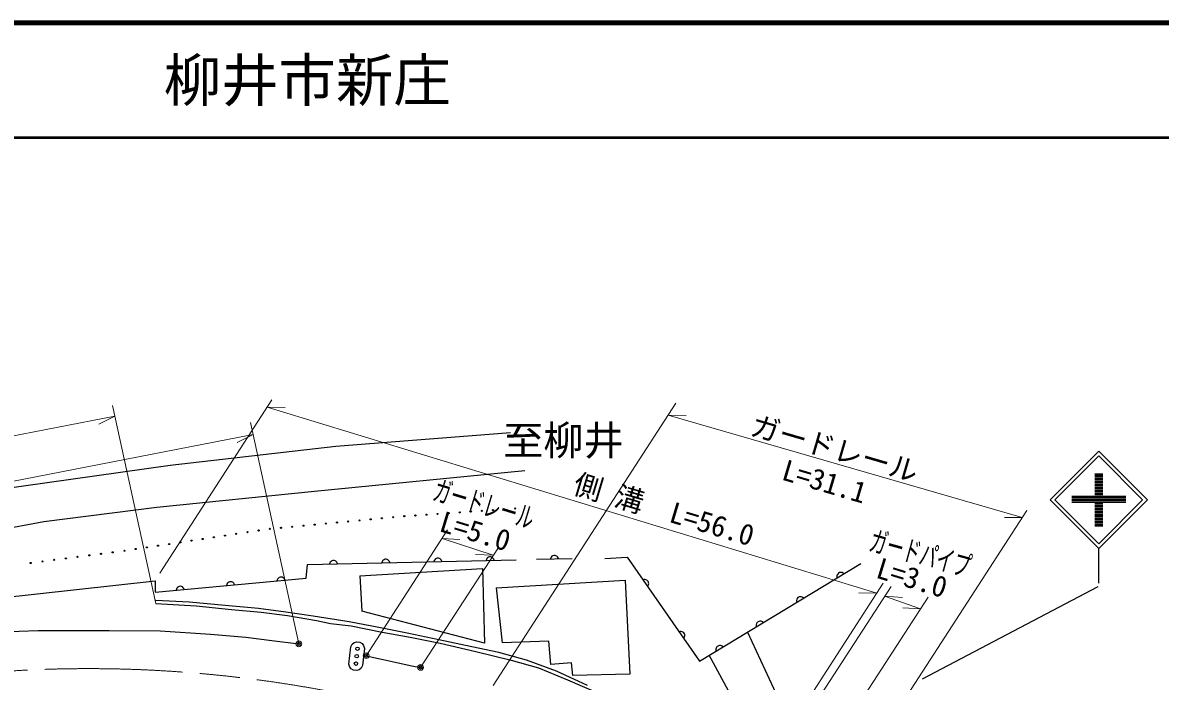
# Model space of a CAD drawing. Units: millimetres, scale not verified. Extents: x 40000 to 680000, y 20000 to 380000.
# Drawn here: x 392762 to 491775, y 322684 to 380000 of the extents above; entities that cross this region are included whole.
import ezdxf
from ezdxf.enums import TextEntityAlignment as Align

# ---------------------------------------------------------------- set-up
doc = ezdxf.new("R2010")
doc.units = ezdxf.units.MM
doc.header["$LTSCALE"] = 1000
doc.linetypes.add('CHAIN', pattern=[18.5, 12, -1.5, 3.5, -1.5])
for name, color, linetype, lineweight in [('M-BGD', 7, 'Continuous', 25), ('M-BMK', 2, 'CHAIN', 13), ('M-STR-HTXT', 7, 'Continuous', 13), ('M-STR-STRC', 7, 'Continuous', 25), ('M-TTL', 2, 'Continuous', 140), ('M-TTL-LINE', 7, 'Continuous', 50)]:
    doc.layers.add(name, color=color, linetype=linetype, lineweight=lineweight)
doc.layers.add('M-BMK-HTXT', color=7, linetype='Continuous')
doc.layers.add('M-TTL-TXT', color=7, linetype='Continuous')
doc.styles.add('ＭＳ ゴシック', font='')
doc.styles.get('ＭＳ ゴシック').set_extended_font_data('MS Gothic')

msp = doc.modelspace()

# ---------------------------------------------------------------- linework, layer by layer
at = {"layer": 'M-BGD'}
for p, q in [((420013, 343154), (435228, 344330)), ((405591, 341490), (420013, 343154)), ((389921, 339271), (405591, 341490)), ((436476, 341002), (418172, 339199)), ((418172, 339199), (404443, 337812)), ((404443, 337812), (394598, 336564)), ((394598, 336564), (381147, 334068)), ((417432, 331657), (417545, 332850)), ((417545, 332850), (435716, 333259)), ((419493, 332977), (419467, 332893)), ((419533, 333048), (419493, 332977)), ((419602, 333120), (419533, 333048)), ((419671, 333164), (419602, 333120)), ((419754, 333193), (419671, 333164)), ((419866, 333196), (419754, 333193)), ((419951, 333170), (419866, 333196)), ((420021, 333129), (419951, 333170)), ((420093, 333061), (420021, 333129)), ((420137, 332992), (420093, 333061)), ((420166, 332909), (420137, 332992)), ((424035, 333080), (424009, 332995)), ((424076, 333151), (424035, 333080)), ((424144, 333222), (424076, 333151)), ((424213, 333266), (424144, 333222)), ((424297, 333296), (424213, 333266)), ((424409, 333298), (424297, 333296)), ((424493, 333272), (424409, 333298)), ((424564, 333232), (424493, 333272)), ((424636, 333163), (424564, 333232)), ((424679, 333094), (424636, 333163)), ((424709, 333011), (424679, 333094)), ((428578, 333182), (428552, 333098)), ((428618, 333253), (428578, 333182)), ((428687, 333325), (428618, 333253)), ((428756, 333368), (428687, 333325)), ((428839, 333398), (428756, 333368)), ((428951, 333401), (428839, 333398)), ((429036, 333375), (428951, 333401)), ((429107, 333334), (429036, 333375)), ((429178, 333266), (429107, 333334)), ((429222, 333197), (429178, 333266)), ((429252, 333113), (429222, 333197)), ((433121, 333285), (433094, 333200)), ((433161, 333356), (433121, 333285)), ((433229, 333427), (433161, 333356)), ((433298, 333471), (433229, 333427)), ((433382, 333501), (433298, 333471)), ((433494, 333503), (433382, 333501)), ((433578, 333477), (433494, 333503)), ((433649, 333437), (433578, 333477)), ((433721, 333368), (433649, 333437)), ((433764, 333299), (433721, 333368)), ((433794, 333216), (433764, 333299)), ((437476, 333316), (440600, 333373)), ((438715, 333423), (438688, 333338)), ((438756, 333493), (438715, 333423)), ((438824, 333565), (438756, 333493)), ((438894, 333608), (438824, 333565)), ((438977, 333637), (438894, 333608)), ((439089, 333639), (438977, 333637)), ((439174, 333613), (439089, 333639)), ((439244, 333572), (439174, 333613)), ((439316, 333503), (439244, 333572)), ((439359, 333434), (439316, 333503)), ((439388, 333351), (439359, 333434)), ((443440, 333373), (445372, 333486)), ((445372, 333486), (451663, 324428)), ((451663, 324428), (465711, 332926)), ((415076, 331707), (415010, 331659)), ((415157, 331743), (415076, 331707)), ((415269, 331753), (415157, 331743)), ((415355, 331733), (415269, 331753)), ((415429, 331698), (415355, 331733)), ((415505, 331634), (415429, 331698)), ((422096, 331859), (432774, 332484)), ((422096, 331859), (422266, 328792)), ((432774, 332484), (432945, 326009)), ((463659, 331946), (463636, 331850)), ((463636, 331850), (463636, 331769)), ((463636, 331769), (463655, 331682)), ((463697, 332019), (463659, 331946)), ((463755, 332086), (463697, 332019)), ((463851, 332144), (463755, 332086)), ((463937, 332163), (463851, 332144)), ((464019, 332164), (463937, 332163)), ((464115, 332140), (464019, 332164)), ((464187, 332102), (464115, 332140)), ((464254, 332045), (464187, 332102)), ((383776, 329182), (404282, 331414)), ((404282, 330448), (417432, 331657)), ((404282, 331414), (404282, 330448)), ((406145, 330704), (406125, 330617)), ((406181, 330777), (406145, 330704)), ((406244, 330853), (406181, 330777)), ((406310, 330902), (406244, 330853)), ((406391, 330937), (406310, 330902)), ((406502, 330947), (406391, 330937)), ((406589, 330927), (406502, 330947)), ((406662, 330892), (406589, 330927)), ((406738, 330828), (406662, 330892)), ((406787, 330763), (406738, 330828)), ((406822, 330682), (406787, 330763)), ((410528, 331107), (410508, 331020)), ((410564, 331180), (410528, 331107)), ((410627, 331256), (410564, 331180)), ((410693, 331304), (410627, 331256)), ((410774, 331340), (410693, 331304)), ((410886, 331350), (410774, 331340)), ((410972, 331330), (410886, 331350)), ((411045, 331295), (410972, 331330)), ((411122, 331231), (411045, 331295)), ((411170, 331166), (411122, 331231)), ((411205, 331084), (411170, 331166)), ((414912, 331509), (414892, 331423)), ((414947, 331583), (414912, 331509)), ((415010, 331659), (414947, 331583)), ((415553, 331568), (415505, 331634)), ((415589, 331487), (415553, 331568)), ((433979, 330818), (445212, 331472)), ((433979, 330818), (434488, 326019)), ((445212, 331472), (445611, 323293)), ((446830, 331534), (446745, 331509)), ((446911, 331540), (446830, 331534)), ((447009, 331522), (446911, 331540)), ((447083, 331489), (447009, 331522)), ((447154, 331436), (447083, 331489)), ((447144, 330934), (447197, 331005)), ((447218, 331344), (447154, 331436)), ((447197, 331005), (447231, 331080)), ((447243, 331259), (447218, 331344)), ((447231, 331080), (447248, 331177)), ((447248, 331177), (447243, 331259)), ((407254, 329575), (404336, 329715)), ((460147, 329822), (460124, 329726)), ((460124, 329726), (460124, 329644)), ((460185, 329894), (460147, 329822)), ((460243, 329962), (460185, 329894)), ((460339, 330020), (460243, 329962)), ((460425, 330039), (460339, 330020)), ((460507, 330039), (460425, 330039)), ((460603, 330016), (460507, 330039)), ((460675, 329978), (460603, 330016)), ((460742, 329920), (460675, 329978)), ((404357, 329438), (407849, 329246)), ((410395, 329284), (407254, 329575)), ((407849, 329246), (410939, 328919)), ((413274, 329022), (410395, 329284)), ((410939, 328919), (413520, 328700)), ((415659, 328703), (413274, 329022)), ((432945, 326009), (422266, 328792)), ((460124, 329644), (460143, 329558)), ((413520, 328700), (415810, 328410)), ((418036, 328335), (415659, 328703)), ((415810, 328410), (418318, 327973)), ((421162, 327863), (418036, 328335)), ((418318, 327973), (419554, 327719)), ((423743, 327354), (421162, 327863)), ((456674, 327770), (456635, 327698)), ((456731, 327837), (456674, 327770)), ((456827, 327895), (456731, 327837)), ((456913, 327915), (456827, 327895)), ((456995, 327915), (456913, 327915)), ((457091, 327891), (456995, 327915)), ((457163, 327853), (457091, 327891)), ((457231, 327796), (457163, 327853)), ((419554, 327719), (421358, 327500)), ((421358, 327500), (424048, 326955)), ((426215, 326881), (423743, 327354)), ((424048, 326955), (426483, 326519)), ((428978, 326300), (426215, 326881)), ((449976, 327005), (449891, 326980)), ((450057, 327011), (449976, 327005)), ((450155, 326993), (450057, 327011)), ((450229, 326959), (450155, 326993)), ((450300, 326906), (450229, 326959)), ((450364, 326814), (450300, 326906)), ((450389, 326729), (450364, 326814)), ((455852, 326962), (461113, 315637)), ((456635, 327698), (456612, 327602)), ((456612, 327602), (456612, 327520)), ((456612, 327520), (456632, 327434)), ((421312, 325675), (421438, 325913)), ((421438, 325913), (421603, 326046)), ((421603, 326046), (421812, 326124)), ((421812, 326124), (422111, 326093)), ((422111, 326093), (422299, 325972)), ((422299, 325972), (422432, 325807)), ((422432, 325807), (422505, 325548)), ((426483, 326519), (429100, 326010)), ((431849, 325682), (428978, 326300)), ((429100, 326010), (432190, 325283)), ((438559, 326165), (434488, 326019)), ((438741, 324129), (438559, 326165)), ((450290, 326405), (450343, 326476)), ((450343, 326476), (450377, 326551)), ((450377, 326551), (450394, 326648)), ((450394, 326648), (450389, 326729)), ((453315, 325771), (453219, 325713)), ((453401, 325790), (453315, 325771)), ((453483, 325791), (453401, 325790)), ((453579, 325767), (453483, 325791)), ((453651, 325729), (453579, 325767)), ((421153, 324183), (421312, 325675)), ((422505, 325548), (422347, 324056)), ((434212, 325173), (431849, 325682)), ((432190, 325283), (435266, 324519)), ((436611, 324519), (434212, 325173)), ((457955, 314916), (452512, 324941)), ((453124, 325573), (453100, 325477)), ((453100, 325477), (453100, 325396)), ((453100, 325396), (453120, 325309)), ((453162, 325645), (453124, 325573)), ((453219, 325713), (453162, 325645)), ((453719, 325671), (453651, 325729)), ((421226, 323924), (421153, 324183)), ((421360, 323759), (421226, 323924)), ((422221, 323818), (422056, 323685)), ((422347, 324056), (422221, 323818)), ((435266, 324519), (437665, 323864)), ((439229, 323573), (436611, 324519)), ((437665, 323864), (440174, 322810)), ((440522, 324274), (438741, 324129)), ((440631, 323184), (440522, 324274)), ((421548, 323639), (421360, 323759)), ((421846, 323607), (421548, 323639)), ((422056, 323685), (421846, 323607)), ((441919, 322301), (439229, 323573)), ((440174, 322810), (442936, 321610)), ((445611, 323293), (440631, 323184))]:
    msp.add_line(p, q, dxfattribs=at)
for centre, radius in [((434661, 337649), 50), ((435626, 337715), 50), ((422072, 336683), 50), ((423047, 336775), 50), ((424023, 336866), 50), ((424999, 336958), 50), ((425974, 337050), 50), ((426939, 337116), 50), ((427905, 337183), 50), ((428870, 337249), 50), ((429835, 337316), 50), ((430800, 337383), 50), ((431765, 337449), 50), ((432730, 337516), 50), ((433695, 337582), 50), ((412320, 335655), 50), ((413293, 335802), 50), ((414267, 335949), 50), ((415242, 336041), 50), ((416218, 336132), 50), ((417194, 336224), 50), ((418169, 336316), 50), ((419145, 336408), 50), ((420120, 336499), 50), ((421096, 336591), 50), ((405507, 334629), 50), ((406480, 334775), 50), ((407453, 334922), 50), ((408427, 335069), 50), ((409400, 335215), 50), ((410373, 335362), 50), ((411347, 335509), 50), ((398554, 333644), 50), ((399574, 333777), 50), ((400594, 333910), 50), ((401613, 334042), 50), ((402586, 334189), 50), ((403560, 334335), 50), ((404533, 334482), 50), ((393456, 332982), 50), ((394476, 333114), 50), ((395495, 333247), 50), ((396515, 333379), 50), ((397535, 333512), 50), ((421829, 324866), 150), ((421898, 325512), 150), ((421761, 324219), 150)]:
    msp.add_circle(centre, radius, dxfattribs=at)
at = {"layer": 'M-BMK'}
msp.add_arc((398494, 212044), 111739, 57.34386, 100.56033, dxfattribs=at)
at = {"layer": 'M-STR-HTXT'}
for p, q in [((404357, 329438), (400583, 346690)), ((404684, 332092), (414457, 347180)), ((433699, 322308), (449614, 346878)), ((400785, 345767), (328740, 331756)), ((400785, 345767), (399393, 345068)), ((414040, 346536), (415597, 346500)), ((414040, 346536), (467110, 330352)), ((448941, 345839), (450499, 345826)), ((448941, 345839), (479762, 336930)), ((416793, 325936), (412579, 345199)), ((333410, 328637), (412805, 344168)), ((412805, 344168), (411413, 343468)), ((461455, 308666), (480168, 337556)), ((479762, 336930), (478204, 336943)), ((422656, 324910), (429743, 335851)), ((429257, 335101), (430813, 335036)), ((429257, 335101), (433716, 333649)), ((427396, 323892), (434104, 334249)), ((433716, 333649), (432160, 333714)), ((457143, 314965), (467665, 331209)), ((457876, 314783), (468340, 330938)), ((460464, 312863), (471562, 329997)), ((467110, 330352), (465552, 330387)), ((467784, 330080), (469339, 329983)), ((467784, 330080), (470910, 328991)), ((470910, 328991), (469355, 329088))]:
    msp.add_line(p, q, dxfattribs=at)
for centre, radius in [((416793, 325936), 250), ((416793, 325936), 150), ((416793, 325936), 50), ((422656, 324910), 250), ((422656, 324910), 150), ((422656, 324910), 50), ((427396, 323892), 250), ((427396, 323892), 150), ((427396, 323892), 50)]:
    msp.add_circle(centre, radius, dxfattribs=at)
at = {"layer": 'M-STR-STRC'}
for p, q in [((482182, 338472), (486424, 342715)), ((486424, 342715), (490667, 338472)), ((486424, 342290), (482606, 338472)), ((490243, 338472), (486424, 342290)), ((486774, 340722), (486074, 340722)), ((486774, 340592), (486074, 340592)), ((486774, 340462), (486074, 340462)), ((486774, 340332), (486074, 340332)), ((486774, 340202), (486074, 340202)), ((486774, 340072), (486074, 340072)), ((486774, 339942), (486074, 339942)), ((486774, 339812), (486074, 339812)), ((486774, 339682), (486074, 339682)), ((488774, 338772), (484074, 338772)), ((488774, 338642), (484074, 338642)), ((486774, 339552), (486074, 339552)), ((486774, 339422), (486074, 339422)), ((486774, 339292), (486074, 339292)), ((486774, 339162), (486074, 339162)), ((486774, 339032), (486074, 339032)), ((486774, 338902), (486074, 338902)), ((486424, 334229), (482182, 338472)), ((482606, 338472), (486424, 334654)), ((488774, 338512), (484074, 338512)), ((488774, 338382), (484074, 338382)), ((488774, 338252), (484074, 338252)), ((486774, 338122), (486074, 338122)), ((486774, 337992), (486074, 337992)), ((486774, 337862), (486074, 337862)), ((486774, 337732), (486074, 337732)), ((490667, 338472), (486424, 334229)), ((486424, 334654), (490243, 338472)), ((486774, 337602), (486074, 337602)), ((486774, 337472), (486074, 337472)), ((486774, 337342), (486074, 337342)), ((486774, 337212), (486074, 337212)), ((486774, 337082), (486074, 337082)), ((486774, 336952), (486074, 336952)), ((486774, 336822), (486074, 336822)), ((486774, 336692), (486074, 336692)), ((486774, 336562), (486074, 336562)), ((486774, 336432), (486074, 336432)), ((486774, 336302), (486074, 336302)), ((486774, 336172), (486074, 336172)), ((486424, 331229), (486424, 334229)), ((471091, 322901), (486363, 330934)), ((390766, 326991), (394110, 327100)), ((394110, 327100), (400290, 327100)), ((400290, 327100), (404720, 327064)), ((404720, 327064), (409119, 326773)), ((409119, 326773), (412172, 326519)), ((412172, 326519), (414430, 326227)), ((414430, 326227), (416793, 325936)), ((422656, 324910), (424139, 324590)), ((424139, 324590), (425448, 324300)), ((425448, 324300), (426640, 324038)), ((426640, 324038), (427396, 323892))]:
    msp.add_line(p, q, dxfattribs=at)
at = {"layer": 'M-TTL'}
msp.add_line((680000, 380000), (40000, 380000), dxfattribs=at)
at = {"layer": 'M-TTL-LINE'}
msp.add_line((40000, 370000), (680000, 370000), dxfattribs=at)

# ---------------------------------------------------------------- texts
at = {"layer": 'M-BMK-HTXT', "style": 'ＭＳ ゴシック'}
msp.add_text('至柳井', height=2566, dxfattribs=at).set_placement((439824, 343649), align=Align.MIDDLE_CENTER)
at = {"layer": 'M-STR-HTXT', "style": 'ＭＳ ゴシック'}
for s, rotation, p in [('ガードレール', 343.8, (463430, 342945)), ('L=31.1', 343.5, (462562, 340078)), ('側 溝\u3000L=56.0', 343.3, (448578, 337635)), ('L=5.0', 343.2, (432158, 335748)), ('L=3.0', 343, (470169, 331694))]:
    msp.add_text(s, height=1833, rotation=rotation, dxfattribs=at).set_placement(p, align=Align.MIDDLE_CENTER)
at = {"layer": 'M-STR-HTXT', "style": 'ＭＳ ゴシック', "width": 0.6}
for s, rotation, p in [('ガードレール', 343.2, (432919, 338100)), ('ガードパイプ', 344.7, (470898, 333806))]:
    msp.add_text(s, height=1833, rotation=rotation, dxfattribs=at).set_placement(p, align=Align.MIDDLE_CENTER)
at = {"layer": 'M-TTL-TXT', "style": 'ＭＳ ゴシック'}
msp.add_text('柳井市新庄', height=3666, dxfattribs=at).set_placement((405024, 375000), align=Align.MIDDLE_LEFT)

doc.saveas('drawing.dxf')
